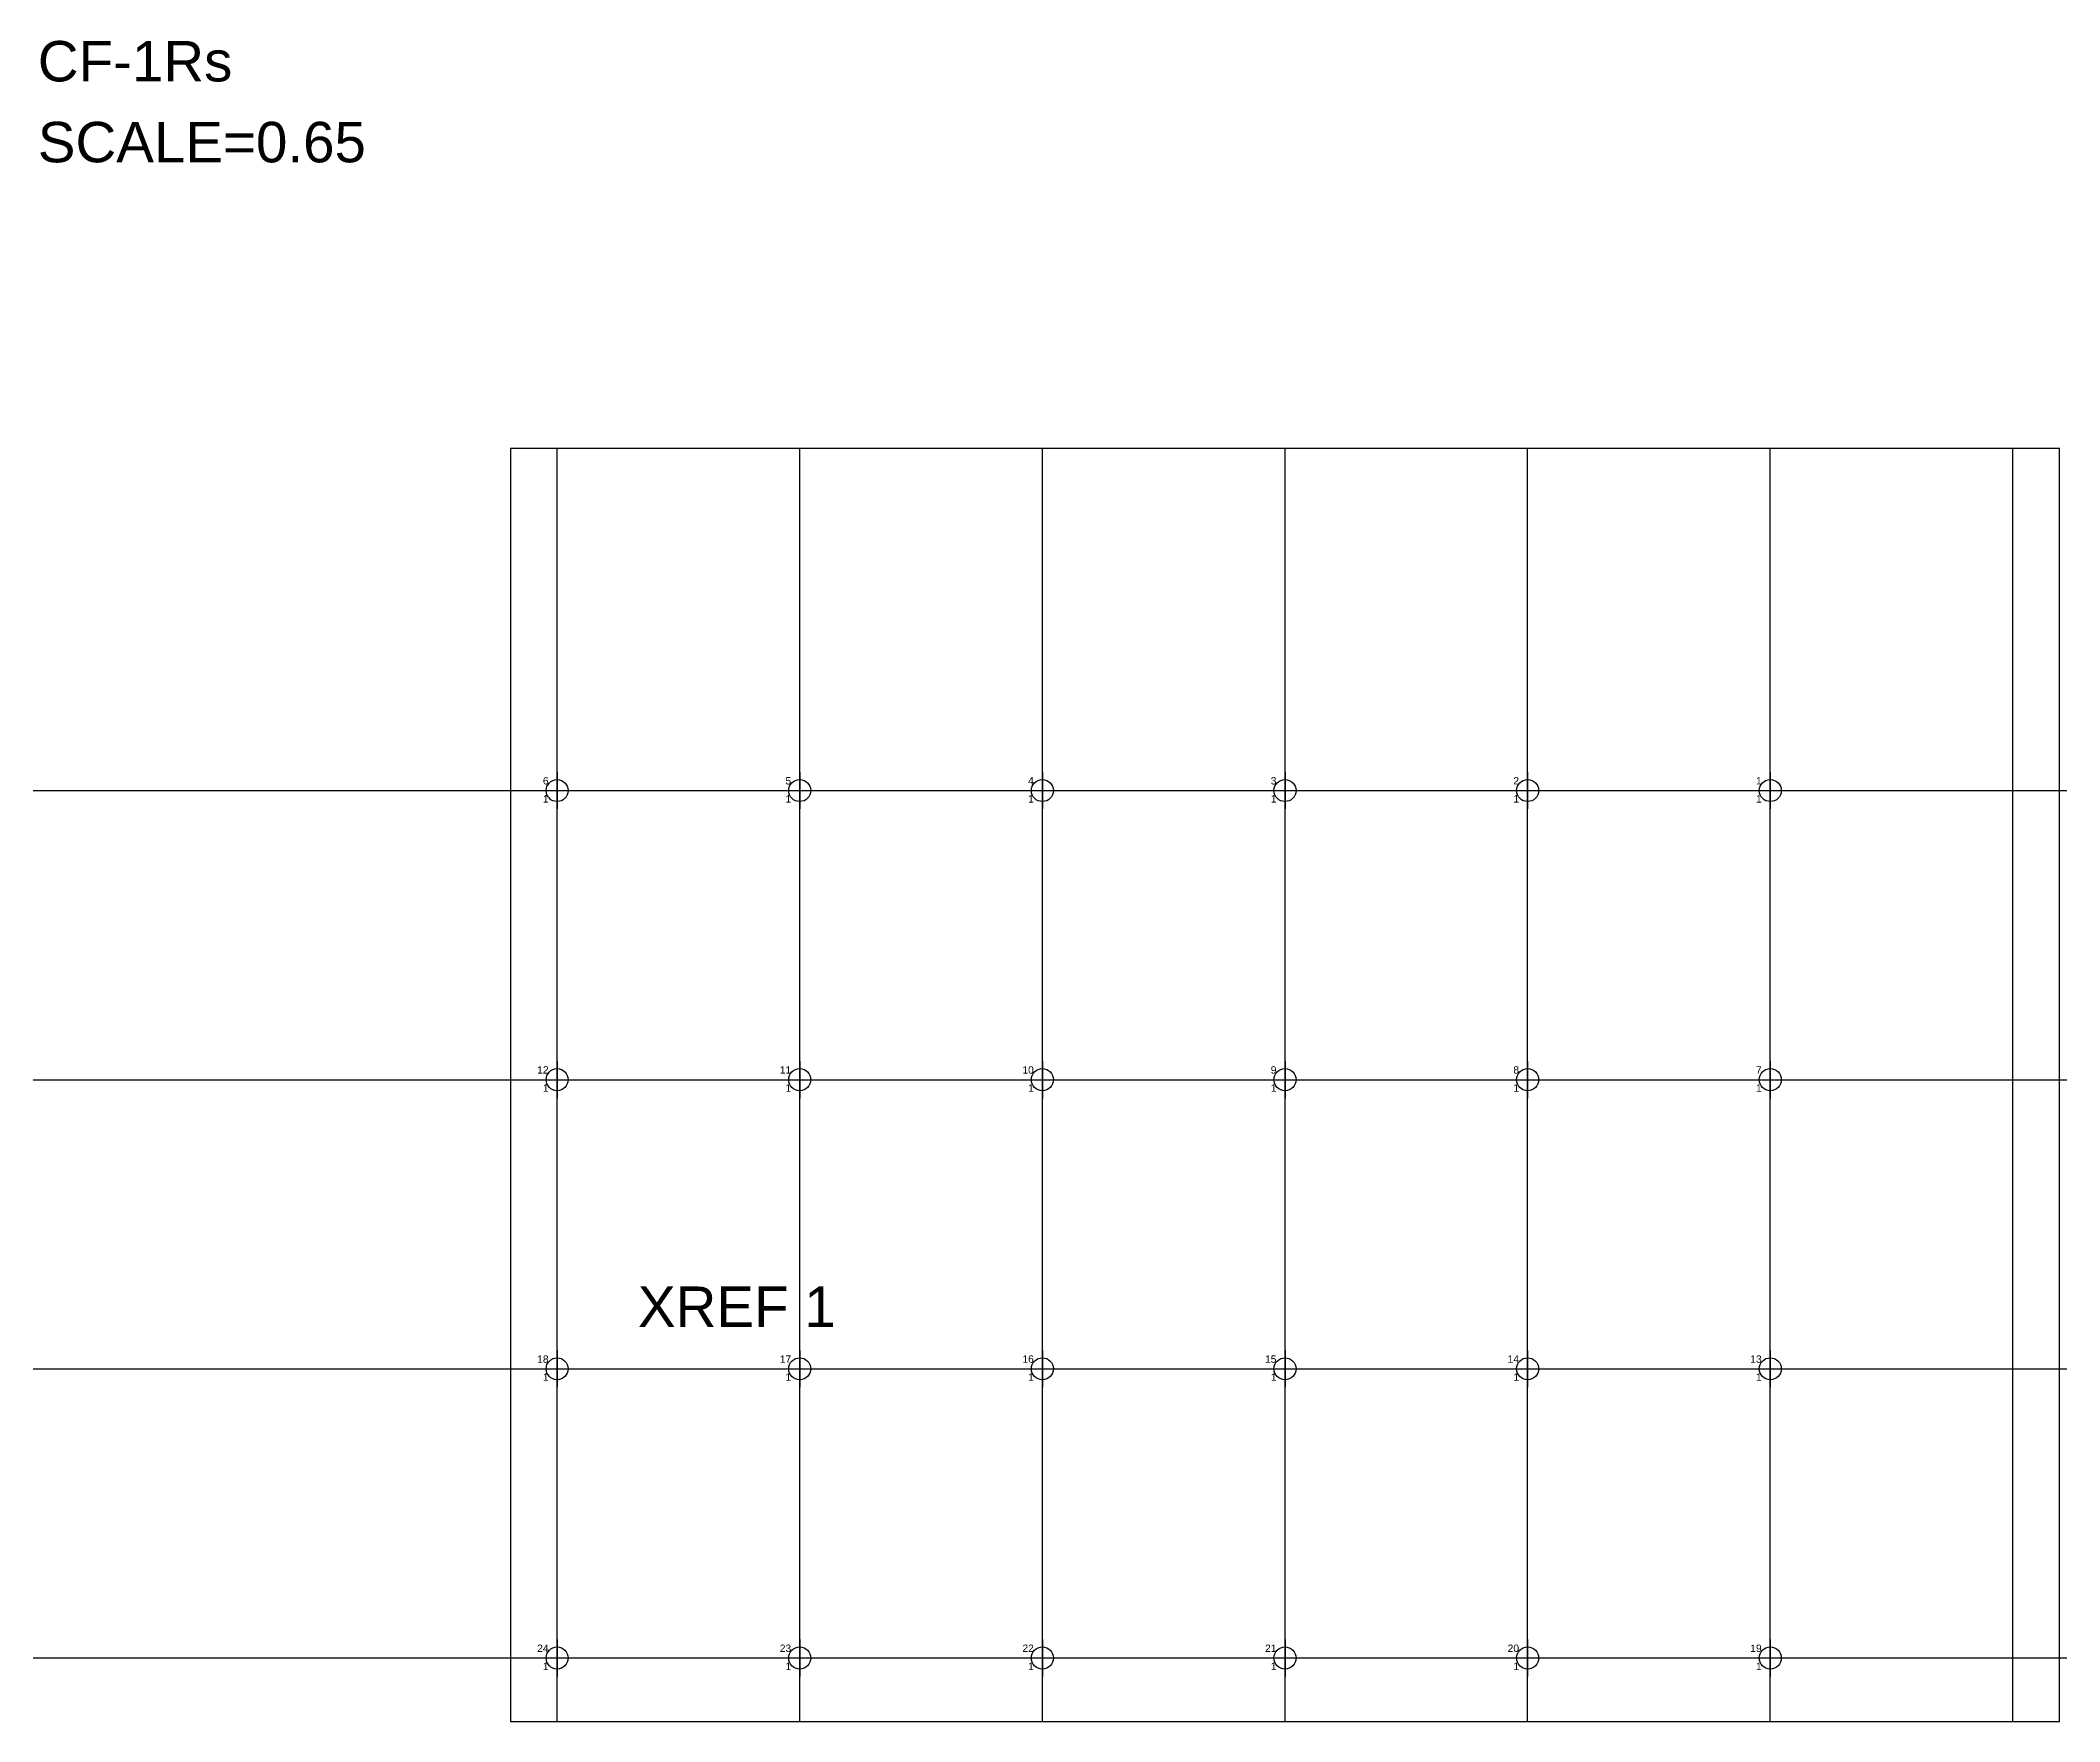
# Model space of a CAD drawing. Header units: inches. Extents: x 0 to 630, y -9 to 76.
# Drawn here: x 32.38 to 82.31, y -8.48 to 33.09 of the extents above; entities that cross this region are included whole.
import ezdxf
from ezdxf.enums import TextEntityAlignment as Align

# ---------------------------------------------------------------- set-up
doc = ezdxf.new("R2010")
doc.units = ezdxf.units.IN
doc.header["$MEASUREMENT"] = 0
doc.layers.add('GEC_VIEWPORT', color=253, linetype='Continuous', plot=False)
doc.layers.add('M_NOPRINT', color=3, linetype='Continuous', plot=False)
doc.styles.add('shbd-text', font='arial.ttf')
doc.styles.get("Standard").update_dxf_attribs({"font": 'arial.ttf'})

# ---------------------------------------------------------------- blocks, each defined once
blk = doc.blocks.new('S_COOR')
for p, q in [((-5, 0), (5, 0)), ((0, 5), (0, -5))]:
    blk.add_line(p, q)
blk.add_circle((0, 0), 3)
for tag, p in [('ID2', (-2.33, 1.65)), ('ID1', (-2.33, -3.26))]:
    blk.add_attdef(tag, text='', height=2).set_placement(p, align=Align.RIGHT)

msp = doc.modelspace()

# ---------------------------------------------------------------- linework, layer by layer
at = {"layer": 'GEC_VIEWPORT', "color": 1}
for p, q in [((45.156, -8.477), (45.156, 23)), ((51.156, -8.477), (51.156, 23)), ((57.156, -8.477), (57.156, 23)), ((63.156, -8.477), (63.156, 23)), ((69.156, -8.477), (69.156, 23)), ((75.156, -8.477), (75.156, 23)), ((81.156, -8.477), (81.156, 23))]:
    msp.add_line(p, q, dxfattribs=at)
for p in [(19.156, 14.546), (19.156, 7.396), (19.156, 0.246), (19.156, -6.904)]:
    msp.add_xline(p, (1, 0), dxfattribs=at)
at = {"layer": 'GEC_VIEWPORT', "color": 140}
msp.add_lwpolyline([(44, -8.477), (82.312, -8.477), (82.312, 23), (44, 23)], close=True, dxfattribs=at)

# ---------------------------------------------------------------- block references
at = {"layer": 'M_NOPRINT', "xscale": 0.09090909090909091, "yscale": 0.09090909090909091, "zscale": 0.09090909090909091}
for p, values in [((45.156, 14.546), {'ID1': '1', 'ID2': ' 6'}), ((51.156, 14.546), {'ID1': '1', 'ID2': ' 5'}), ((57.156, 14.546), {'ID1': '1', 'ID2': ' 4'}), ((63.156, 14.546), {'ID1': '1', 'ID2': ' 3'}), ((69.156, 14.546), {'ID1': '1', 'ID2': ' 2'}), ((75.156, 14.546), {'ID1': '1', 'ID2': '1'}), ((45.156, 7.396), {'ID1': '1', 'ID2': ' 12'}), ((51.156, 7.396), {'ID1': '1', 'ID2': ' 11'}), ((57.156, 7.396), {'ID1': '1', 'ID2': ' 10'}), ((63.156, 7.396), {'ID1': '1', 'ID2': ' 9'}), ((69.156, 7.396), {'ID1': '1', 'ID2': ' 8'}), ((75.156, 7.396), {'ID1': '1', 'ID2': ' 7'}), ((45.156, 0.246), {'ID1': '1', 'ID2': ' 18'}), ((51.156, 0.246), {'ID1': '1', 'ID2': ' 17'}), ((57.156, 0.246), {'ID1': '1', 'ID2': ' 16'}), ((63.156, 0.246), {'ID1': '1', 'ID2': ' 15'}), ((69.156, 0.246), {'ID1': '1', 'ID2': ' 14'}), ((75.156, 0.246), {'ID1': '1', 'ID2': ' 13'}), ((45.156, -6.904), {'ID1': '1', 'ID2': ' 24'}), ((51.156, -6.904), {'ID1': '1', 'ID2': ' 23'}), ((57.156, -6.904), {'ID1': '1', 'ID2': ' 22'}), ((63.156, -6.904), {'ID1': '1', 'ID2': ' 21'}), ((69.156, -6.904), {'ID1': '1', 'ID2': ' 20'}), ((75.156, -6.904), {'ID1': '1', 'ID2': ' 19'})]:
    msp.add_blockref('S_COOR', p, dxfattribs=at).add_auto_attribs(values)

# ---------------------------------------------------------------- texts
at = {"layer": 'GEC_VIEWPORT', "color": 2, "style": 'shbd-text'}
for s, p in [('CF-1Rs', (32.312, 32.08)), ('SCALE=0.65', (32.312, 30.08)), ('XREF 1', (47.153, 1.282))]:
    msp.add_text(s, height=1, dxfattribs=at).set_placement(p)

doc.saveas('drawing.dxf')
